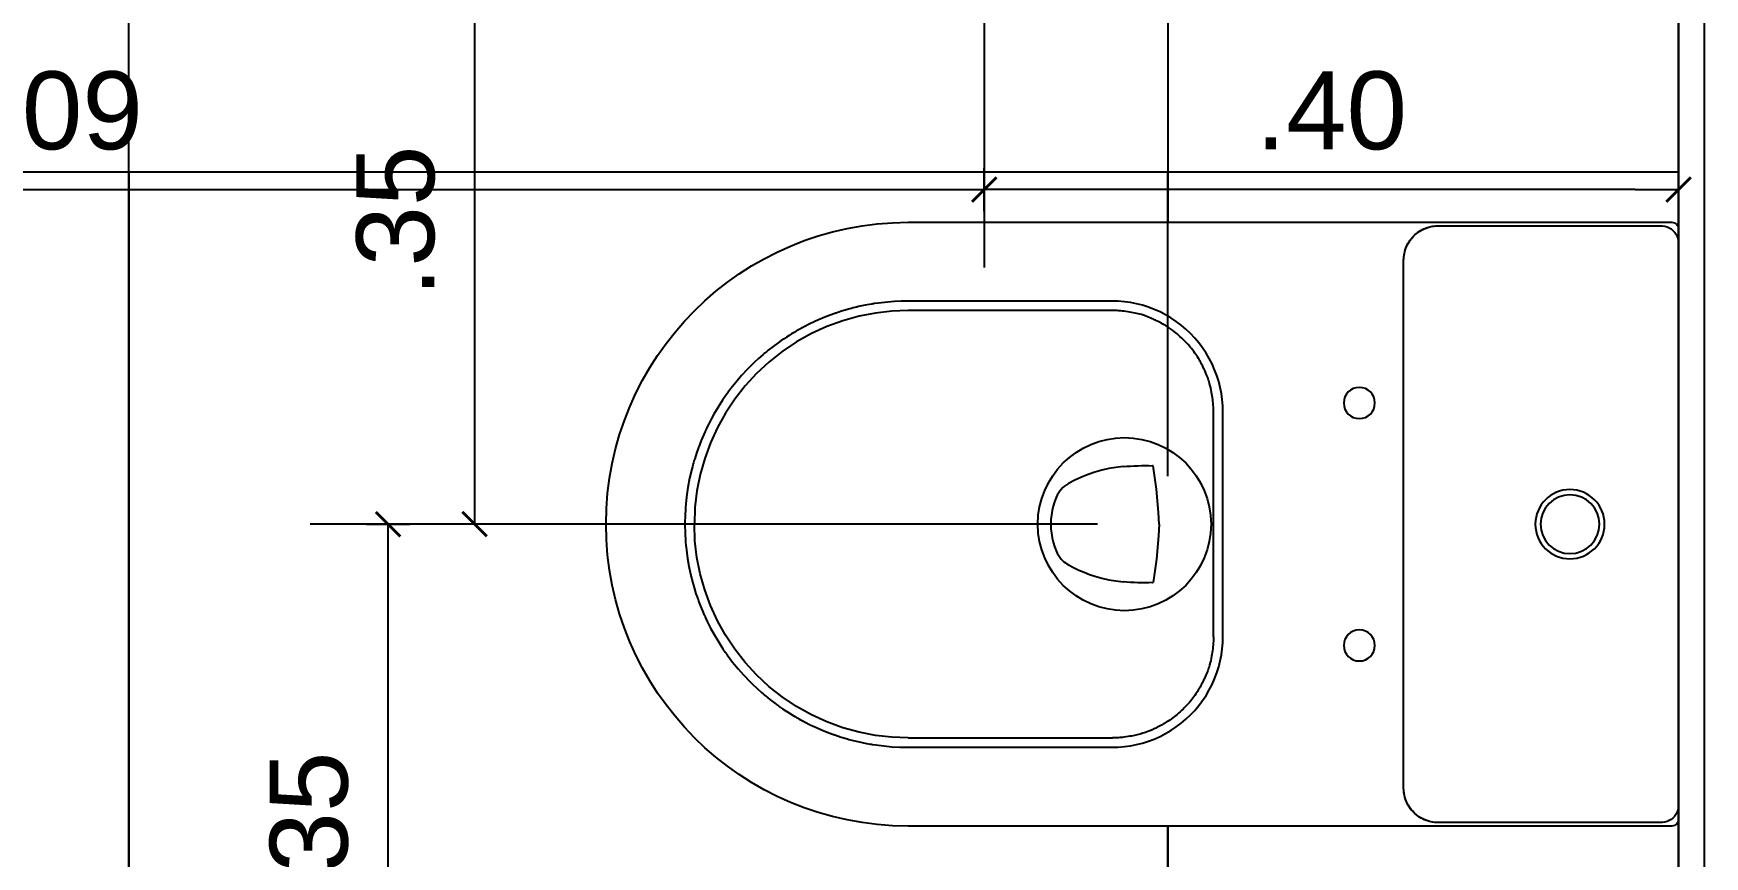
# Model space of a CAD drawing. Header units: metres. Extents: x 198 to 412, y -54 to 17.
# Drawn here: x 251.616 to 252.582, y 11.715 to 12.191 of the extents above; entities that cross this region are included whole.
import ezdxf

# ---------------------------------------------------------------- set-up
doc = ezdxf.new("R2010")
doc.units = ezdxf.units.M
doc.header["$LTSCALE"] = 10
for name, color, linetype in [('A-EQUIPAMIENTO FIJO', 1, 'Continuous'), ('A-MUROS', 6, 'Continuous'), ('A-Revoques', 1, 'Continuous'), ('TCOTA', 1, 'Continuous'), ('TM-REVEST', 252, 'Continuous')]:
    doc.layers.add(name, color=color, linetype=linetype)
doc.styles.add('ARIAL', font='arial.ttf')
doc.dimstyles.new('ST-COTA-25', dxfattribs={"dimscale": 0.25, "dimtxt": 0.18, "dimasz": 0.1, "dimexe": 0.18, "dimexo": 0.0625, "dimgap": 0.09, "dimtad": 1, "dimzin": 4, "dimdsep": 46, "dimtxsty": 'ARIAL', "dimblk1": 'COTA_N', "dimblk2": 'COTA_N', "dimsah": 1, "dimcen": 0.09, "dimclrd": 8, "dimclre": 8, "dimclrt": 1, "dimadec": 0, "dimazin": 0, "dimtfac": 1, "dimtix": 1, "dimtmove": 0, "dimatfit": 3, "dimldrblk": 'COTA_N', "dimfxl": 0.18, "dimtolj": 1, "dimtzin": 0, "dimarcsym": 0})

# ---------------------------------------------------------------- blocks, each defined once
blk = doc.blocks.new('P230+cd23f_p')
at = {"layer": 'A-EQUIPAMIENTO FIJO'}
for p, q in [((-146.32, 0), (146.32, 0)), ((146.32, 0), (147.14, 0)), ((162.32, 0), (170.36, 0)), ((-174.36, -4), (-174.36, -445)), ((-170.36, 0), (-162.32, 0)), ((-162.32, 0), (-147.52, 0)), ((-147.52, 0), (-147.52, -0.01)), ((-147.52, 0), (-147.14, 0)), ((-147.14, 0), (-146.32, 0)), ((147.14, 0), (147.52, 0)), ((147.52, 0), (147.52, -0.01)), ((147.52, 0), (162.32, 0)), ((174.36, -445), (174.36, -4)), ((-172.32, -10), (-172.32, -138.79)), ((-172.32, -10), (-172.32, -10)), ((-172.32, -10), (-172.32, -138.79)), ((172.32, -138.79), (172.32, -10)), ((172.32, -10), (172.32, -10)), ((172.32, -138.79), (172.32, -10)), ((-172.32, -138.79), (-172.32, -138.79)), ((172.32, -138.79), (172.32, -138.79)), ((-152.32, -158.78), (152.32, -158.78)), ((-152.32, -158.78), (-152.32, -158.78)), ((-152.32, -158.78), (152.32, -158.78)), ((152.32, -158.78), (152.32, -158.78)), ((-65, -263.16), (65, -263.16)), ((-65, -268.61), (65, -268.61)), ((-33.76, -303.85), (-33.74, -303.46)), ((33.74, -303.46), (33.76, -303.85)), ((-128.84, -445), (-128.84, -327)), ((-123.39, -445), (-123.39, -327)), ((123.39, -327), (123.39, -445)), ((128.84, -327), (128.84, -445))]:
    blk.add_line(p, q, dxfattribs=at)
for points in [[(-172.32, -138.79, 0), (-172.25, -140.47, 0), (-172.04, -142.15, 0), (-171.68, -143.8, 0), (-171.19, -145.41, 0), (-170.57, -146.97, 0), (-169.81, -148.48, 0), (-168.94, -149.92, 0), (-167.94, -151.28, 0), (-166.84, -152.54, 0), (-165.62, -153.72, 0), (-164.32, -154.79, 0), (-162.93, -155.74, 0), (-161.47, -156.57, 0), (-159.94, -157.27, 0), (-158.35, -157.85, 0), (-156.73, -158.29, 0), (-155.27, -158.56, 0), (-153.8, -158.73, 0), (-152.32, -158.78, 0)], [(-172.32, -138.79, 0), (-172.3, -139.76, 0), (-172.22, -140.8, 0), (-172.09, -141.83, 0), (-171.91, -142.86, 0), (-171.67, -143.87, 0), (-171.38, -144.86, 0), (-171.04, -145.83, 0), (-170.65, -146.79, 0), (-170.21, -147.73, 0), (-169.71, -148.66, 0), (-169.17, -149.55, 0), (-168.58, -150.42, 0), (-167.96, -151.26, 0), (-167.28, -152.06, 0), (-166.58, -152.82, 0), (-165.84, -153.53, 0), (-165.06, -154.2, 0), (-164.25, -154.84, 0), (-163.39, -155.44, 0), (-162.51, -155.99, 0), (-161.6, -156.5, 0), (-160.66, -156.96, 0), (-159.7, -157.37, 0), (-158.72, -157.73, 0), (-157.72, -158.04, 0), (-156.71, -158.3, 0), (-155.7, -158.5, 0), (-154.67, -158.65, 0), (-153.63, -158.74, 0), (-152.6, -158.78, 0), (-152.41, -158.78, 0)], [(152.32, -158.78, 0), (154.01, -158.71, 0), (155.68, -158.5, 0), (157.33, -158.14, 0), (158.95, -157.65, 0), (160.51, -157.03, 0), (162.02, -156.27, 0), (163.46, -155.39, 0), (164.82, -154.4, 0), (166.09, -153.29, 0), (167.27, -152.07, 0), (168.33, -150.77, 0), (169.29, -149.38, 0), (170.12, -147.91, 0), (170.82, -146.38, 0), (171.4, -144.79, 0), (171.84, -143.17, 0), (172.1, -141.72, 0), (172.27, -140.26, 0), (172.32, -138.79, 0)], [(152.46, -158.78, 0), (153.29, -158.76, 0), (154.34, -158.68, 0), (155.37, -158.55, 0), (156.39, -158.36, 0), (157.41, -158.13, 0), (158.4, -157.84, 0), (159.37, -157.5, 0), (160.33, -157.11, 0), (161.27, -156.66, 0), (162.2, -156.17, 0), (163.1, -155.63, 0), (163.97, -155.04, 0), (164.8, -154.41, 0), (165.6, -153.74, 0), (166.36, -153.03, 0), (167.07, -152.3, 0), (167.75, -151.52, 0), (168.39, -150.7, 0), (168.98, -149.85, 0), (169.54, -148.97, 0), (170.04, -148.06, 0), (170.5, -147.12, 0), (170.92, -146.16, 0), (171.28, -145.18, 0), (171.58, -144.18, 0), (171.84, -143.17, 0), (172.04, -142.16, 0), (172.19, -141.13, 0), (172.28, -140.1, 0), (172.32, -139.06, 0), (172.32, -138.83, 0)], [(-128.84, -327, 0), (-128.75, -323.55, 0), (-128.46, -320.07, 0), (-127.98, -316.56, 0), (-127.3, -313.06, 0), (-126.42, -309.58, 0), (-125.34, -306.14, 0), (-124.06, -302.76, 0), (-122.59, -299.46, 0), (-120.94, -296.24, 0), (-119.12, -293.13, 0), (-117.12, -290.13, 0), (-114.95, -287.24, 0), (-112.62, -284.48, 0), (-110.14, -281.85, 0), (-107.51, -279.37, 0), (-104.75, -277.05, 0), (-101.87, -274.88, 0), (-98.86, -272.88, 0), (-95.75, -271.05, 0), (-92.54, -269.4, 0), (-89.23, -267.94, 0), (-85.85, -266.66, 0), (-82.41, -265.58, 0), (-78.93, -264.7, 0), (-75.43, -264.02, 0), (-71.93, -263.54, 0), (-68.44, -263.25, 0), (-65, -263.16, 0)], [(-65, -268.61, 0), (-66.21, -268.62, 0), (-67.56, -268.65, 0), (-68.67, -268.7, 0), (-69.93, -268.8, 0), (-70.98, -268.9, 0), (-71.9, -269, 0), (-73.11, -269.17, 0), (-74.19, -269.34, 0), (-75.18, -269.5, 0), (-76.14, -269.67, 0), (-77.37, -269.91, 0), (-78.84, -270.22, 0), (-79.95, -270.49, 0), (-81.19, -270.82, 0), (-82.34, -271.16, 0), (-83.09, -271.4, 0), (-83.87, -271.66, 0), (-84.67, -271.95, 0), (-85.49, -272.25, 0), (-86.33, -272.59, 0), (-87.18, -272.94, 0), (-88.19, -273.39, 0), (-89, -273.75, 0), (-89.59, -274.03, 0), (-90.17, -274.31, 0), (-90.95, -274.69, 0), (-91.74, -275.09, 0), (-92.4, -275.43, 0), (-92.83, -275.66, 0), (-93.55, -276.07, 0), (-94.09, -276.37, 0), (-94.73, -276.74, 0), (-95.29, -277.07, 0), (-95.9, -277.43, 0), (-96.67, -277.91, 0), (-97.23, -278.26, 0), (-97.98, -278.76, 0), (-98.85, -279.35, 0), (-99.71, -279.97, 0), (-100.56, -280.61, 0), (-101.24, -281.14, 0), (-101.92, -281.7, 0), (-102.32, -282.03, 0), (-102.88, -282.51, 0), (-103.67, -283.21, 0), (-104.27, -283.77, 0), (-104.72, -284.19, 0), (-105.15, -284.6, 0), (-105.55, -284.99, 0), (-105.93, -285.36, 0), (-106.29, -285.71, 0), (-106.75, -286.17, 0), (-107.48, -286.91, 0), (-108.43, -287.91, 0), (-109.16, -288.71, 0), (-109.84, -289.49, 0), (-110.48, -290.27, 0), (-111.15, -291.1, 0), (-111.84, -292, 0), (-112.5, -292.92, 0), (-113.14, -293.85, 0), (-113.71, -294.73, 0), (-114.4, -295.83, 0), (-114.77, -296.43, 0), (-115.06, -296.92, 0), (-115.36, -297.45, 0), (-115.68, -298, 0), (-116.04, -298.63, 0), (-116.27, -299.06, 0), (-116.45, -299.38, 0), (-116.58, -299.62, 0), (-116.71, -299.87, 0), (-116.86, -300.17, 0), (-117.1, -300.62, 0), (-117.45, -301.34, 0), (-117.74, -301.94, 0), (-117.95, -302.39, 0), (-118.17, -302.86, 0), (-118.43, -303.43, 0), (-118.73, -304.08, 0), (-119.05, -304.82, 0), (-119.74, -306.52, 0), (-120.25, -307.89, 0), (-120.77, -309.45, 0), (-121.23, -311.02, 0), (-121.65, -312.62, 0), (-121.99, -314.16, 0), (-122.33, -315.85, 0), (-122.51, -316.91, 0), (-122.69, -317.96, 0), (-122.86, -319.12, 0), (-123.02, -320.3, 0), (-123.12, -321.2, 0), (-123.21, -322.08, 0), (-123.26, -322.75, 0), (-123.3, -323.45, 0), (-123.34, -324.18, 0), (-123.37, -325.09, 0), (-123.37, -325.36, 0), (-123.38, -325.55, 0), (-123.38, -325.75, 0), (-123.39, -326.17, 0), (-123.39, -326.42, 0), (-123.39, -326.57, 0), (-123.39, -326.66, 0), (-123.39, -326.77, 0), (-123.39, -327, 0)], [(65, -263.16, 0), (68.44, -263.25, 0), (71.93, -263.54, 0), (75.43, -264.02, 0), (78.93, -264.7, 0), (82.41, -265.58, 0), (85.85, -266.66, 0), (89.23, -267.94, 0), (92.54, -269.4, 0), (95.75, -271.05, 0), (98.86, -272.88, 0), (101.87, -274.88, 0), (104.75, -277.05, 0), (107.51, -279.37, 0), (110.14, -281.85, 0), (112.62, -284.48, 0), (114.95, -287.24, 0), (117.12, -290.13, 0), (119.12, -293.13, 0), (120.94, -296.24, 0), (122.59, -299.46, 0), (124.06, -302.76, 0), (125.34, -306.14, 0), (126.42, -309.58, 0), (127.3, -313.06, 0), (127.98, -316.56, 0), (128.46, -320.07, 0), (128.75, -323.55, 0), (128.84, -327, 0)], [(65, -268.61, 0), (66.21, -268.62, 0), (67.56, -268.65, 0), (68.67, -268.7, 0), (69.93, -268.8, 0), (70.98, -268.9, 0), (71.9, -269, 0), (73.11, -269.17, 0), (74.19, -269.34, 0), (75.18, -269.5, 0), (76.14, -269.67, 0), (77.37, -269.91, 0), (78.84, -270.22, 0), (79.95, -270.49, 0), (81.19, -270.82, 0), (82.34, -271.16, 0), (83.09, -271.4, 0), (83.87, -271.66, 0), (84.67, -271.95, 0), (85.49, -272.25, 0), (86.33, -272.59, 0), (87.18, -272.94, 0), (88.34, -273.46, 0), (89.22, -273.86, 0), (89.81, -274.14, 0), (90.71, -274.57, 0), (91.62, -275.02, 0), (92.4, -275.43, 0), (92.91, -275.71, 0), (93.74, -276.17, 0), (94.35, -276.52, 0), (95.07, -276.94, 0), (95.71, -277.32, 0), (96.57, -277.84, 0), (97.23, -278.26, 0), (97.98, -278.76, 0), (98.85, -279.35, 0), (99.71, -279.97, 0), (100.56, -280.61, 0), (101.43, -281.29, 0), (102.14, -281.88, 0), (102.76, -282.41, 0), (103.76, -283.3, 0), (104.77, -284.24, 0), (105.57, -285.01, 0), (106.29, -285.71, 0), (106.76, -286.18, 0), (107.52, -286.95, 0), (108.47, -287.96, 0), (109.21, -288.77, 0), (109.87, -289.53, 0), (110.5, -290.29, 0), (111.15, -291.1, 0), (112, -292.23, 0), (112.82, -293.38, 0), (113.62, -294.58, 0), (114.4, -295.83, 0), (114.85, -296.56, 0), (115.19, -297.16, 0), (115.6, -297.87, 0), (116.04, -298.63, 0), (116.31, -299.14, 0), (116.5, -299.48, 0), (116.65, -299.77, 0), (116.83, -300.1, 0), (117.1, -300.62, 0), (117.5, -301.44, 0), (117.82, -302.11, 0), (118.06, -302.61, 0), (118.34, -303.23, 0), (118.68, -303.97, 0), (119.05, -304.82, 0), (119.84, -306.76, 0), (120.43, -308.4, 0), (121.02, -310.25, 0), (121.51, -312.08, 0), (121.92, -313.82, 0), (122.33, -315.85, 0), (122.51, -316.91, 0), (122.69, -317.96, 0), (122.86, -319.12, 0), (123.02, -320.3, 0), (123.12, -321.2, 0), (123.21, -322.08, 0), (123.26, -322.75, 0), (123.3, -323.45, 0), (123.34, -324.18, 0), (123.37, -325.09, 0), (123.38, -325.44, 0), (123.38, -325.66, 0), (123.39, -326.17, 0), (123.39, -326.42, 0), (123.39, -326.57, 0), (123.39, -326.66, 0), (123.39, -326.77, 0), (123.39, -327, 0)], [(0, -300, 0), (-6.71, -300.37, 0), (-13.45, -300.9, 0), (-20.2, -301.59, 0), (-26.96, -302.45, 0), (-33.74, -303.46, 0)], [(0, -300, 0), (6.71, -300.37, 0), (13.45, -300.9, 0), (20.2, -301.59, 0), (26.96, -302.45, 0), (33.74, -303.46, 0)], [(-23.49, -352.32, 0), (-25.05, -349.36, 0), (-26.49, -346.36, 0), (-27.79, -343.31, 0), (-28.97, -340.22, 0), (-30.02, -337.08, 0), (-31.15, -333.06, 0), (-32.08, -329.02, 0), (-32.78, -324.94, 0), (-33.27, -320.83, 0)], [(33.27, -320.83, 0), (32.78, -324.94, 0), (32.08, -329.02, 0), (31.15, -333.06, 0), (30.02, -337.08, 0), (28.69, -340.99, 0), (27.15, -344.84, 0), (25.42, -348.62, 0), (23.49, -352.32, 0)], [(-15.45, -359.44, 0), (-16.71, -358.84, 0), (-17.91, -358.16, 0), (-19.05, -357.38, 0), (-20.11, -356.52, 0), (-20.91, -355.77, 0), (-21.64, -354.97, 0), (-22.32, -354.13, 0), (-22.94, -353.24, 0), (-23.49, -352.32, 0)], [(23.49, -352.32, 0), (22.79, -353.47, 0), (21.99, -354.55, 0), (21.1, -355.57, 0), (20.11, -356.52, 0), (19.05, -357.38, 0), (17.91, -358.16, 0), (16.71, -358.84, 0), (15.45, -359.44, 0)], [(0, -362.54, 0), (-2.65, -362.46, 0), (-5.26, -362.2, 0), (-7.86, -361.77, 0), (-10.42, -361.16, 0), (-12.94, -360.39, 0), (-15.45, -359.44, 0)], [(15.45, -359.44, 0), (12.94, -360.39, 0), (10.42, -361.16, 0), (7.86, -361.77, 0), (5.26, -362.2, 0), (2.65, -362.46, 0), (0, -362.54, 0)], [(0, -573.84, 0), (-0.4, -573.84, 0), (-0.6, -573.84, 0), (-0.62, -573.84, 0), (-0.64, -573.84, 0), (-0.64, -573.84, 0), (-0.64, -573.84, 0), (-0.64, -573.84, 0), (-0.64, -573.84, 0), (-4.83, -573.75, 0), (-10.06, -573.45, 0), (-12.67, -573.22, 0), (-12.99, -573.19, 0), (-13.16, -573.17, 0), (-13.18, -573.17, 0), (-13.19, -573.17, 0), (-13.19, -573.17, 0), (-13.19, -573.17, 0), (-13.19, -573.17, 0), (-13.19, -573.17, 0), (-13.19, -573.17, 0), (-16.47, -572.79, 0), (-19.74, -572.32, 0), (-24.3, -571.53, 0), (-28.82, -570.58, 0), (-29.32, -570.46, 0), (-29.81, -570.35, 0), (-30.31, -570.23, 0), (-30.8, -570.11, 0), (-31.29, -569.98, 0), (-31.79, -569.86, 0), (-32.28, -569.73, 0), (-32.74, -569.61, 0), (-34.65, -569.1, 0), (-37.39, -568.3, 0), (-40.12, -567.44, 0), (-42.51, -566.63, 0), (-42.78, -566.53, 0), (-43.04, -566.44, 0), (-43.31, -566.34, 0), (-43.58, -566.25, 0), (-43.84, -566.15, 0), (-44.11, -566.06, 0), (-44.38, -565.96, 0), (-47.26, -564.86, 0), (-50.11, -563.7, 0), (-52.6, -562.62, 0), (-52.81, -562.52, 0), (-53.03, -562.42, 0), (-53.25, -562.32, 0), (-53.47, -562.22, 0), (-54.03, -561.96, 0), (-56.23, -560.92, 0), (-59.97, -559.03, 0), (-63.65, -557.02, 0), (-67.26, -554.89, 0), (-71.93, -551.9, 0), (-73.94, -550.52, 0), (-74.16, -550.36, 0), (-74.39, -550.2, 0), (-74.61, -550.04, 0), (-74.83, -549.88, 0), (-75.05, -549.72, 0), (-75.28, -549.56, 0), (-75.5, -549.4, 0), (-79.61, -546.31, 0), (-83.58, -543.05, 0), (-86.97, -540.06, 0), (-88.43, -538.7, 0), (-88.62, -538.52, 0), (-88.81, -538.34, 0), (-89, -538.16, 0), (-89.19, -537.98, 0), (-89.38, -537.8, 0), (-89.56, -537.62, 0), (-92.28, -534.91, 0), (-94.92, -532.12, 0), (-97.17, -529.6, 0), (-98.14, -528.48, 0), (-98.25, -528.35, 0), (-98.36, -528.22, 0), (-98.47, -528.1, 0), (-98.57, -527.97, 0), (-98.68, -527.84, 0), (-98.79, -527.71, 0), (-98.9, -527.58, 0), (-101.15, -524.81, 0), (-103.32, -521.98, 0), (-103.74, -521.41, 0), (-104.15, -520.85, 0), (-104.56, -520.28, 0), (-104.97, -519.71, 0), (-105.38, -519.14, 0), (-105.78, -518.56, 0), (-106.18, -517.98, 0), (-106.57, -517.4, 0), (-109.18, -513.42, 0), (-110.42, -511.39, 0), (-111.03, -510.37, 0), (-111.33, -509.85, 0), (-111.48, -509.6, 0), (-111.55, -509.47, 0), (-111.59, -509.4, 0), (-111.61, -509.37, 0), (-111.62, -509.36, 0), (-111.62, -509.35, 0), (-111.63, -509.34, 0), (-111.63, -509.34, 0), (-111.63, -509.34, 0), (-111.63, -509.34, 0), (-111.63, -509.34, 0), (-111.63, -509.34, 0), (-111.63, -509.34, 0), (-111.64, -509.32, 0), (-111.65, -509.3, 0), (-111.67, -509.27, 0), (-111.7, -509.21, 0), (-111.76, -509.11, 0), (-111.86, -508.93, 0), (-112.04, -508.61, 0), (-112.37, -508.04, 0), (-112.94, -507.01, 0), (-113.25, -506.43, 0), (-113.31, -506.33, 0), (-113.48, -506.02, 0), (-113.64, -505.71, 0), (-113.81, -505.4, 0), (-113.97, -505.09, 0), (-114.14, -504.78, 0), (-115.84, -501.41, 0), (-117.65, -497.52, 0), (-119.33, -493.58, 0), (-120.7, -490.07, 0), (-121.27, -488.51, 0), (-121.35, -488.3, 0), (-121.42, -488.1, 0), (-121.49, -487.89, 0), (-121.57, -487.68, 0), (-121.64, -487.48, 0), (-121.71, -487.27, 0), (-122.92, -483.62, 0), (-124.02, -479.93, 0), (-124.25, -479.09, 0), (-124.47, -478.26, 0), (-124.69, -477.42, 0), (-124.91, -476.59, 0), (-125.12, -475.75, 0), (-125.32, -474.91, 0), (-125.52, -474.06, 0), (-126.58, -469.03, 0), (-126.98, -466.8, 0), (-127.02, -466.6, 0), (-127.05, -466.41, 0), (-127.08, -466.21, 0), (-127.12, -466.01, 0), (-127.2, -465.5, 0), (-127.51, -463.51, 0), (-128.09, -458.9, 0), (-128.51, -454.28, 0), (-128.76, -449.65, 0), (-128.84, -445, 0)], [(-123.39, -445, 0), (-123.04, -454.27, 0), (-121.96, -463.71, 0), (-120.12, -473.21, 0), (-117.53, -482.58, 0), (-114.18, -491.79, 0), (-110.07, -500.77, 0), (-105.24, -509.43, 0), (-99.75, -517.63, 0), (-93.67, -525.32, 0), (-87.05, -532.46, 0), (-79.89, -539.04, 0), (-72.24, -545.03, 0), (-64.18, -550.39, 0), (-55.75, -555.08, 0), (-47.02, -559.08, 0), (-38, -562.4, 0), (-28.73, -565, 0), (-19.27, -566.88, 0), (-9.67, -568.01, 0), (0, -568.39, 0)], [(128.84, -445, 0), (128.78, -448.94, 0), (128.6, -452.88, 0), (128.3, -456.8, 0), (127.72, -461.97, 0), (127.4, -464.24, 0), (127.36, -464.49, 0), (127.32, -464.74, 0), (127.28, -465, 0), (127.24, -465.25, 0), (127.2, -465.51, 0), (127.16, -465.76, 0), (127.12, -466.02, 0), (126.43, -469.81, 0), (125.63, -473.59, 0), (125.38, -474.66, 0), (125.14, -475.65, 0), (124.9, -476.63, 0), (124.64, -477.62, 0), (124.38, -478.6, 0), (122.96, -483.48, 0), (122.27, -485.61, 0), (121.96, -486.54, 0), (121.93, -486.65, 0), (121.89, -486.75, 0), (121.85, -486.85, 0), (121.82, -486.96, 0), (121.78, -487.06, 0), (121.75, -487.17, 0), (121.71, -487.27, 0), (119.96, -492.02, 0), (118.02, -496.69, 0), (115.9, -501.28, 0), (113.6, -505.79, 0), (113.41, -506.14, 0), (113.36, -506.23, 0), (113.32, -506.31, 0), (113.27, -506.39, 0), (113.23, -506.48, 0), (113.18, -506.56, 0), (113.14, -506.64, 0), (112.89, -507.1, 0), (112.44, -507.9, 0), (111.99, -508.71, 0), (111.79, -509.06, 0), (111.7, -509.22, 0), (111.66, -509.29, 0), (111.64, -509.32, 0), (111.63, -509.33, 0), (111.63, -509.34, 0), (111.63, -509.34, 0), (111.63, -509.34, 0), (110.77, -510.81, 0), (109.89, -512.27, 0), (108.99, -513.72, 0), (108.07, -515.16, 0), (107.13, -516.58, 0), (106.03, -518.19, 0), (104.72, -520.07, 0), (102.63, -522.9, 0), (100.46, -525.67, 0), (100.03, -526.21, 0), (99.59, -526.75, 0), (99.15, -527.28, 0), (98.79, -527.71, 0), (98.55, -527.99, 0), (98.31, -528.27, 0), (98.07, -528.56, 0), (97.83, -528.84, 0), (95.6, -531.38, 0), (93.3, -533.85, 0), (91.23, -535.98, 0), (90.95, -536.26, 0), (90.68, -536.53, 0), (90.4, -536.8, 0), (90.12, -537.08, 0), (89.84, -537.35, 0), (89.56, -537.62, 0), (85.8, -541.12, 0), (81.9, -544.47, 0), (78.35, -547.28, 0), (76.76, -548.48, 0), (76.06, -549, 0), (75.98, -549.06, 0), (75.9, -549.11, 0), (75.82, -549.17, 0), (75.74, -549.23, 0), (75.66, -549.29, 0), (75.58, -549.35, 0), (75.5, -549.4, 0), (71.58, -552.13, 0), (67.57, -554.71, 0), (63.46, -557.13, 0), (60.7, -558.65, 0), (57.92, -560.09, 0), (55.43, -561.31, 0), (55.19, -561.42, 0), (54.94, -561.54, 0), (54.7, -561.66, 0), (54.45, -561.77, 0), (54.2, -561.89, 0), (53.96, -562, 0), (53.71, -562.11, 0), (53.46, -562.23, 0), (48.41, -564.4, 0), (46.16, -565.29, 0), (45.16, -565.67, 0), (45.03, -565.72, 0), (44.9, -565.77, 0), (44.77, -565.81, 0), (44.64, -565.86, 0), (44.51, -565.91, 0), (44.38, -565.96, 0), (41.09, -567.11, 0), (37.78, -568.18, 0), (37.03, -568.41, 0), (36.28, -568.63, 0), (35.53, -568.85, 0), (34.78, -569.06, 0), (34.03, -569.27, 0), (33.06, -569.53, 0), (31.8, -569.86, 0), (26.52, -571.09, 0), (21.19, -572.09, 0), (15.82, -572.87, 0), (15.11, -572.95, 0), (14.81, -572.99, 0), (14.54, -573.02, 0), (14.28, -573.05, 0), (13.43, -573.14, 0), (11.92, -573.29, 0), (9.22, -573.51, 0), (4.39, -573.77, 0), (1.27, -573.84, 0), (0.88, -573.84, 0), (0.83, -573.84, 0), (0.82, -573.84, 0), (0.82, -573.84, 0), (0.82, -573.84, 0), (0.82, -573.84, 0), (0.48, -573.84, 0), (0, -573.84, 0)], [(123.39, -445, 0), (123.04, -454.27, 0), (121.96, -463.71, 0), (120.12, -473.21, 0), (117.53, -482.58, 0), (114.18, -491.79, 0), (110.07, -500.77, 0), (105.24, -509.43, 0), (99.75, -517.63, 0), (93.67, -525.32, 0), (87.05, -532.46, 0), (79.89, -539.04, 0), (72.24, -545.03, 0), (64.18, -550.39, 0), (55.75, -555.08, 0), (47.02, -559.08, 0), (38, -562.4, 0), (28.73, -565, 0), (19.27, -566.88, 0), (9.67, -568.01, 0), (0, -568.39, 0)]]:
    blk.add_polyline3d(points, dxfattribs=at)
for centre, radius in [((0, -62.74), 20), ((0, -62.74), 17), ((-70, -184.36), 9), ((70, -184.36), 9)]:
    blk.add_circle(centre, radius, dxfattribs=at)
for centre, radius, start, end in [((-170.36, -4), 4, 90, 180), ((-162.33, -10), 10, 175.49776, 180), ((-162.32, -10), 10, 114.55836, 175.48647), ((-162.32, -10.01), 10.01, 112.35504, 114.57051), ((-162.32, -10), 10, 89.99982, 112.36262), ((162.32, -10), 10, 67.63934, 90.00018), ((162.32, -10.01), 10.01, 65.4505, 67.64693), ((162.32, -10), 10, 4.52397, 65.46264), ((170.36, -4), 4, 0, 90), ((162.33, -10), 10, 0, 4.51266), ((104.22, -308.35), 138.06, 178.13069, 185.18638), ((-104.22, -308.35), 138.06, 354.81362, 1.86931), ((0, -445), 174.36, 180, 0)]:
    blk.add_arc(centre, radius, start, end, dxfattribs=at)
blk = doc.blocks.new('COTA_N')
for p, q in [((0, 0.5), (0, -0.5)), ((-1, 0), (0, 0))]:
    blk.add_line(p, q)
at = {"color": 3, "const_width": 0.065}
blk.add_lwpolyline([(0.141, 0.141), (0.283, 0.283), (0, 0), (-0.141, -0.141), (-0.283, -0.283)], dxfattribs=at)
blk = doc.blocks.new('*D344')
at = {"layer": 'Defpoints', "color": 0, "transparency": 16777216}
for p in [(251.87201, 12.2574), (251.87128, 11.9074), (252.24655, 11.9074)]:
    blk.add_point(p, dxfattribs=at)
at = {"layer": 'TCOTA', "color": 8, "lineweight": -2, "transparency": 16777216}
for p, q in [((251.85638, 12.2574), (251.82628, 12.2574)), ((251.87128, 12.2324), (251.87128, 11.9324)), ((252.23092, 11.9074), (251.82628, 11.9074))]:
    blk.add_line(p, q, dxfattribs=at)
at = {"layer": 'TCOTA', "color": 8, "lineweight": -2, "transparency": 16777216, "xscale": 0.025, "yscale": 0.025, "zscale": 0.025}
for p, rotation in [((251.87128, 12.2574), 90), ((251.87128, 11.9074), 270)]:
    blk.add_blockref('COTA_N', p, dxfattribs=dict(at, rotation=rotation))
at = {"layer": 'TCOTA', "color": 1, "transparency": 16777216, "insert": (251.82578, 12.0824), "char_height": 0.045, "attachment_point": 5, "rotation": 90, "style": 'ARIAL'}
blk.add_mtext('\\A1;.35', dxfattribs=at)
blk = doc.blocks.new('*D345')
at = {"layer": 'Defpoints', "color": 0, "transparency": 16777216}
for p in [(251.82128, 11.9074), (252.16655, 11.9074), (252.11655, 11.5574)]:
    blk.add_point(p, dxfattribs=at)
at = {"layer": 'TCOTA', "color": 8, "lineweight": -2, "transparency": 16777216}
for p, q in [((252.15092, 11.9074), (251.77628, 11.9074)), ((251.82128, 11.5824), (251.82128, 11.8824)), ((252.10092, 11.5574), (251.77628, 11.5574))]:
    blk.add_line(p, q, dxfattribs=at)
at = {"layer": 'TCOTA', "color": 8, "lineweight": -2, "transparency": 16777216, "xscale": 0.025, "yscale": 0.025, "zscale": 0.025}
for p, rotation in [((251.82128, 11.9074), 90), ((251.82128, 11.5574), 270)]:
    blk.add_blockref('COTA_N', p, dxfattribs=dict(at, rotation=rotation))
at = {"layer": 'TCOTA', "color": 1, "transparency": 16777216, "insert": (251.77578, 11.7324), "char_height": 0.045, "attachment_point": 5, "rotation": 90, "style": 'ARIAL'}
blk.add_mtext('\\A1;.35', dxfattribs=at)
blk = doc.blocks.new('*D349')
at = {"layer": 'Defpoints', "color": 0, "transparency": 16777216}
for p in [(252.16557, 12.2574), (251.07155, 12.21169), (252.16557, 12.10059)]:
    blk.add_point(p, dxfattribs=at)
at = {"layer": 'TCOTA', "color": 8, "lineweight": -2, "transparency": 16777216}
for p, q in [((252.16557, 12.24177), (252.16557, 12.05559)), ((251.07155, 12.19606), (251.07155, 12.05559)), ((251.09655, 12.10059), (252.14057, 12.10059))]:
    blk.add_line(p, q, dxfattribs=at)
at = {"layer": 'TCOTA', "color": 8, "lineweight": -2, "transparency": 16777216, "xscale": 0.025, "yscale": 0.025, "zscale": 0.025, "rotation": 180}
blk.add_blockref('COTA_N', (251.07155, 12.10059), dxfattribs=at)
at = {"layer": 'TCOTA', "color": 8, "lineweight": -2, "transparency": 16777216, "xscale": 0.025, "yscale": 0.025, "zscale": 0.025}
blk.add_blockref('COTA_N', (252.16557, 12.10059), dxfattribs=at)
at = {"layer": 'TCOTA', "color": 1, "transparency": 16777216, "insert": (251.61856, 12.14607), "char_height": 0.045, "attachment_point": 5, "style": 'ARIAL'}
blk.add_mtext('\\A1;1.09', dxfattribs=at)
blk = doc.blocks.new('*D335')
at = {"layer": 'Defpoints', "color": 0, "transparency": 16777216}
for p in [(252.16557, 12.2574), (252.56655, 12.2574), (252.16557, 12.10059)]:
    blk.add_point(p, dxfattribs=at)
at = {"layer": 'TCOTA', "color": 8, "lineweight": -2, "transparency": 16777216}
for p, q in [((252.16557, 12.24177), (252.16557, 12.05559)), ((252.56655, 12.24177), (252.56655, 12.05559)), ((252.54155, 12.10059), (252.19057, 12.10059))]:
    blk.add_line(p, q, dxfattribs=at)
at = {"layer": 'TCOTA', "color": 8, "lineweight": -2, "transparency": 16777216, "xscale": 0.025, "yscale": 0.025, "zscale": 0.025, "rotation": 180}
blk.add_blockref('COTA_N', (252.16557, 12.10059), dxfattribs=at)
at = {"layer": 'TCOTA', "color": 8, "lineweight": -2, "transparency": 16777216, "xscale": 0.025, "yscale": 0.025, "zscale": 0.025}
blk.add_blockref('COTA_N', (252.56655, 12.10059), dxfattribs=at)
at = {"layer": 'TCOTA', "color": 1, "transparency": 16777216, "insert": (252.36606, 12.14607), "char_height": 0.045, "attachment_point": 5, "style": 'ARIAL'}
blk.add_mtext('\\A1;.40', dxfattribs=at)

msp = doc.modelspace()

# ---------------------------------------------------------------- linework, layer by layer
at = {"layer": 'A-EQUIPAMIENTO FIJO', "transparency": 33554687}
msp.add_circle((252.24655, 11.9074), 0.05, dxfattribs=at)
at = {"layer": 'A-MUROS', "transparency": 33554687}
msp.add_line((252.58155, 10.8958), (252.58155, 12.2724), dxfattribs=at)
at = {"layer": 'A-Revoques', "transparency": 33554687}
msp.add_line((252.56655, 10.9108), (252.56655, 12.2574), dxfattribs=at)
at = {"layer": 'TM-REVEST'}
for points in [[(251.67155, 12.2574), (252.27155, 12.2574), (252.27155, 12.08175)], [(251.67155, 12.1108), (251.67155, 12.2574)], [(251.07155, 12.1108), (251.67155, 12.1108), (251.67155, 11.5108), (251.07155, 11.5108), (251.07155, 12.1108)], [(252.16655, 11.5108), (251.67155, 11.5108), (251.67155, 12.1108)], [(251.67155, 12.1108), (252.27155, 12.1108)], [(252.27155, 12.1108), (252.56655, 12.1108), (252.56655, 11.5574), (252.27155, 11.5574), (252.27155, 11.73304)], [(252.27155, 11.93515), (252.27155, 12.1108)], [(252.27155, 11.73304), (252.27155, 11.5574)]]:
    msp.add_lwpolyline(points, dxfattribs=at)

# ---------------------------------------------------------------- block references
at = {"layer": 'A-EQUIPAMIENTO FIJO', "transparency": 33554687, "xscale": -0.001000000000000003, "yscale": 0.001000000000000003, "zscale": 0.001000000000000003, "rotation": 270}
msp.add_blockref('P230+cd23f_p', (252.56655, 11.90739), dxfattribs=at)

# ---------------------------------------------------------------- dimensions: what is measured, and where the dimension line sits
at = {"layer": 'TCOTA'}
for p1, picture, middle in [((251.07155, 12.21169), '*D349', (251.61856, 12.14607)), ((252.56655, 12.2574), '*D335', (252.36606, 12.14607))]:
    dim = msp.add_linear_dim(base=(252.16557, 12.10059), p1=p1, p2=(252.16557, 12.2574), dimstyle='ST-COTA-25', dxfattribs=at)
    dim.commit()
    dim.dimension.update_dxf_attribs({"geometry": picture, "text_midpoint": middle})
for base, p1, p2, picture, middle in [((251.87128, 11.9074), (251.87201, 12.2574), (252.24655, 11.9074), '*D344', (251.82578, 12.0824)), ((251.82128, 11.9074), (252.11655, 11.5574), (252.16655, 11.9074), '*D345', (251.77578, 11.7324))]:
    dim = msp.add_linear_dim(base=base, p1=p1, p2=p2, angle=90, dimstyle='ST-COTA-25', dxfattribs=at)
    dim.commit()
    dim.dimension.update_dxf_attribs({"geometry": picture, "text_midpoint": middle})

doc.saveas('drawing.dxf')
